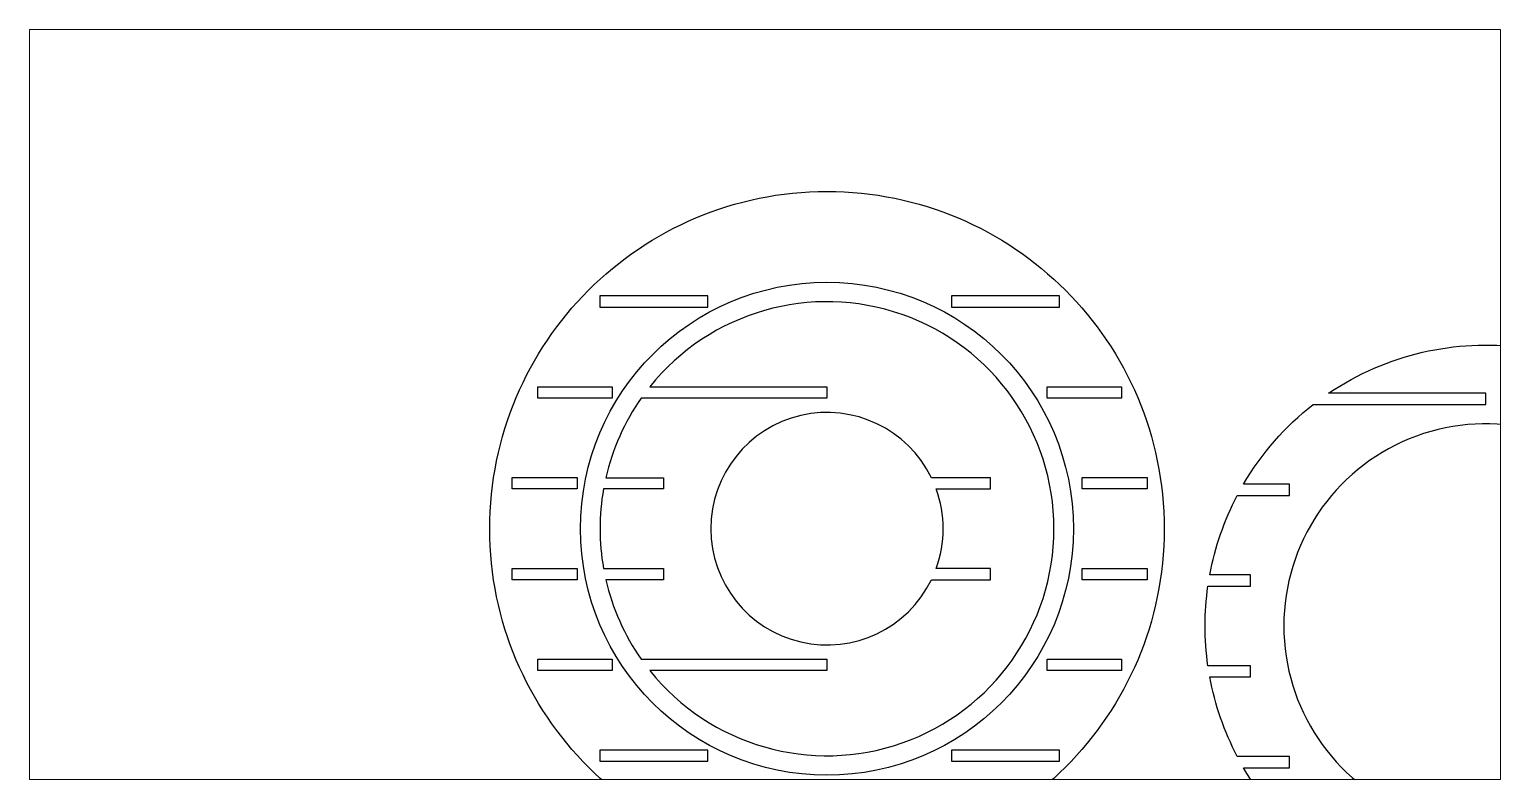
# Paper-space layout 'Layout1 (2)' of a CAD drawing. Header units: centimetres. Extents: x 25 to 366, y 194 to 368.
# The model-space entities are those that its viewports show. They can reach past a viewport. Long polylines and large blocks are cut down to what shows.
import ezdxf

# ---------------------------------------------------------------- set-up
doc = ezdxf.new("R2010")
doc.units = ezdxf.units.CM

msp = doc.modelspace()

# ---------------------------------------------------------------- linework, layer by layer
for points in [[(-101.348, 1.914), (-101.348, 2.174), (-103.849, 2.174), (-103.849, 1.914)], [(-93.21, 2.174), (-95.71, 2.174), (-95.71, 1.914), (-93.21, 1.914)], [(-105.278, 0.074), (-103.56, 0.074), (-103.56, -0.186), (-105.278, -0.186)], [(-93.498, 0.074), (-91.781, 0.074), (-91.781, -0.186), (-93.498, -0.186)], [(-105.875, -2.286), (-105.875, -2.026), (-104.368, -2.026), (-104.368, -2.286)], [(-92.691, -2.286), (-92.691, -2.026), (-91.184, -2.026), (-91.184, -2.286)], [(-105.875, -4.386), (-105.875, -4.126), (-104.368, -4.126), (-104.368, -4.386)], [(-92.691, -4.386), (-92.691, -4.126), (-91.184, -4.126), (-91.184, -4.386)], [(-105.278, -6.226), (-103.56, -6.226), (-103.56, -6.486), (-105.278, -6.486)], [(-93.498, -6.226), (-91.781, -6.226), (-91.781, -6.486), (-93.498, -6.486)], [(-101.348, -8.586), (-101.348, -8.326), (-103.849, -8.326), (-103.849, -8.586)], [(-93.21, -8.326), (-95.71, -8.326), (-95.71, -8.586), (-93.21, -8.586)]]:
    msp.add_lwpolyline(points, close=True)
for points in [[(-98.592, -0.188), (-102.887, -0.188, 0.096849), (-103.708, -2.028), (-102.373, -2.028), (-102.373, -2.288), (-103.761, -2.288, 0.088301), (-103.761, -4.128), (-102.373, -4.128), (-102.373, -4.388), (-103.708, -4.388, 0.096849), (-102.887, -6.228), (-98.592, -6.228), (-98.592, -6.488), (-102.691, -6.488, 2.850426), (-102.691, 0.072), (-98.592, 0.072)], [(-89.1, -2.436), (-87.894, -2.436), (-87.894, -2.176), (-88.956, -2.176, -0.094942), (-87.346, -0.336), (-83.349, -0.336), (-83.349, -0.076), (-86.988, -0.076, -1.883698), (-86.988, -10.836), (-83.349, -10.836), (-83.349, -10.576), (-87.346, -10.576, -0.094942), (-88.956, -8.736), (-87.894, -8.736), (-87.894, -8.476), (-89.1, -8.476, -0.075368), (-89.736, -6.636), (-88.796, -6.636), (-88.796, -6.376), (-89.779, -6.376, -0.07118), (-89.779, -4.536), (-88.796, -4.536), (-88.796, -4.276), (-89.736, -4.276, -0.075368)], [(-94.811, -2.288), (-94.811, -2.028), (-96.177, -2.028, 4.324753), (-96.177, -4.388), (-94.811, -4.388), (-94.811, -4.128), (-96.066, -4.128, 0.176458), (-96.066, -2.288)], [(-79.781, -2.436), (-78.804, -2.436), (-78.804, -2.176), (-80.019, -2.176, 2.440692), (-80.019, -8.736), (-78.804, -8.736), (-78.804, -8.476), (-79.781, -8.476, 0.112266), (-78.826, -6.636), (-77.903, -6.636), (-77.903, -6.376), (-78.766, -6.376, 0.099374), (-78.766, -4.536), (-77.903, -4.536), (-77.903, -4.276), (-78.826, -4.276, 0.112266)]]:
    msp.add_lwpolyline(points, format="xyb", close=True)
for radius in [7.8, 5.7]:
    msp.add_circle((-98.592, -3.208), radius)

psp = doc.layouts.new('Layout1 (2)')

# ---------------------------------------------------------------- viewports
at = {"layer": '0'}
psp.add_viewport(center=(195.42, 280.92), size=(340.3, 173.4697), view_center_point=(-100.026, -0.335), view_height=17.34697, dxfattribs=at)

doc.saveas('drawing.dxf')
